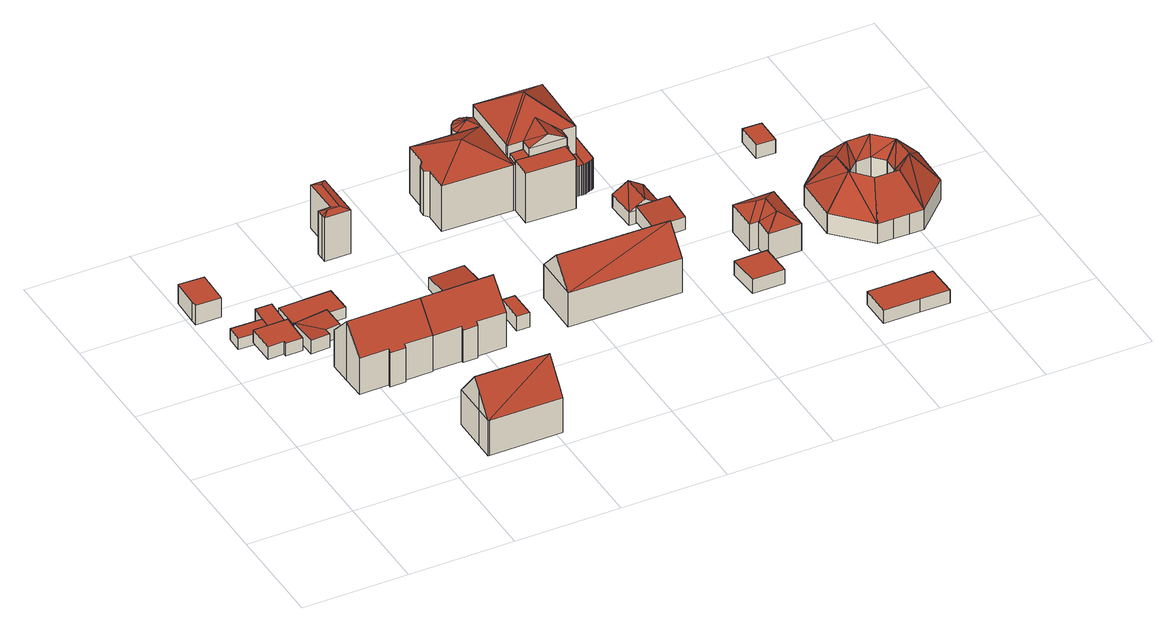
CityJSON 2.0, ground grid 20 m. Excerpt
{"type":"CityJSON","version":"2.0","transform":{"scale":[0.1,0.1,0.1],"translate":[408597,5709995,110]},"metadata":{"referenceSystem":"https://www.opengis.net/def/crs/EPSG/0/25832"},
"CityObjects":{
"building1":{"type":"Building","attributes":{"Gemeindeschluessel":"05978036","Geometrietyp2DReferenz":"3000","function":"31001_2460","roofType":"1000","measuredHeight":2.32},"geometry":[{"type":"MultiSurface","lod":"2","boundaries":[[[0,1,2,3]],[[1,4,5,2]],[[4,6,7,5]],[[6,0,3,7]],[[6,4,1,0]],[[3,2,5,7]]],"semantics":{"surfaces":[{"type":"WallSurface"},{"type":"RoofSurface"},{"type":"GroundSurface"}],"values":[0,0,0,0,1,2]}}]},
"building2":{"type":"Building","attributes":{"Gemeindeschluessel":"05978036","Geometrietyp2DReferenz":"3000","function":"31001_1310","roofType":"1000","measuredHeight":3.94},"geometry":[{"type":"MultiSurface","lod":"2","boundaries":[[[8,9,10,11]],[[9,12,13,10]],[[12,14,15,13]],[[14,16,17,15]],[[16,8,11,17]],[[16,14,12,9,8]],[[11,10,13,15,17]]],"semantics":{"surfaces":[{"type":"WallSurface"},{"type":"RoofSurface"},{"type":"GroundSurface"}],"values":[0,0,0,0,0,1,2]}}]},
"building3":{"type":"Building","attributes":{"Gemeindeschluessel":"05978036","Geometrietyp2DReferenz":"3000","function":"31001_2460","roofType":"1000","measuredHeight":2.6},"geometry":[{"type":"MultiSurface","lod":"2","boundaries":[[[18,19,20,21]],[[19,22,23,20]],[[22,24,25,23]],[[24,26,27,25]],[[26,28,29,27]],[[28,30,31,29]],[[30,18,21,31]],[[30,28,26,24,22,19,18]],[[21,20,23,25,27,29,31]]],"semantics":{"surfaces":[{"type":"WallSurface"},{"type":"RoofSurface"},{"type":"GroundSurface"}],"values":[0,0,0,0,0,0,0,1,2]}}]},
"building4":{"type":"Building","attributes":{"Gemeindeschluessel":"05978036","Geometrietyp2DReferenz":"3000","function":"31001_2460","roofType":"1000","measuredHeight":2.41},"geometry":[{"type":"MultiSurface","lod":"2","boundaries":[[[0,6,32,33]],[[6,34,35,32]],[[34,36,37,35]],[[36,38,39,37]],[[38,0,33,39]],[[38,36,34,6,0]],[[33,32,35,37,39]]],"semantics":{"surfaces":[{"type":"WallSurface"},{"type":"RoofSurface"},{"type":"GroundSurface"}],"values":[0,0,0,0,0,1,2]}}]},
"building5":{"type":"Building","attributes":{"Gemeindeschluessel":"05978036","Geometrietyp2DReferenz":"3000","function":"31001_2460"},"children":["building5-1","building5-2"]},
"building5-1":{"type":"BuildingPart","attributes":{"roofType":"2100","measuredHeight":2.76},"parents":["building5"],"geometry":[{"type":"MultiSurface","lod":"2","boundaries":[[[40,41,42,43]],[[44,45,46,47]],[[45,40,43,46]],[[45,44,41,40]],[[43,42,47,46]],[[48,44,47,42,41]]],"semantics":{"surfaces":[{"type":"WallSurface"},{"type":"RoofSurface"},{"type":"GroundSurface"},{"type":"ClosureSurface"}],"values":[0,0,0,1,2,3]}}]},
"building5-2":{"type":"BuildingPart","attributes":{"roofType":"2100","measuredHeight":2.84},"parents":["building5"],"geometry":[{"type":"MultiSurface","lod":"2","boundaries":[[[49,48,47,50]],[[51,52,53,42,41]],[[52,49,50,53]],[[52,51,48,49]],[[50,47,42,53]],[[41,48,51]],[[41,42,47,48]]],"semantics":{"surfaces":[{"type":"WallSurface"},{"type":"RoofSurface"},{"type":"GroundSurface"},{"type":"ClosureSurface"}],"values":[0,0,0,1,2,0,3]}}]},
"building6":{"type":"Building","attributes":{"Gemeindeschluessel":"05978036","Geometrietyp2DReferenz":"3000","function":"31001_1000","roofType":"3100","measuredHeight":12.21},"geometry":[{"type":"MultiSurface","lod":"2","boundaries":[[[54,55,56,57]],[[55,58,59,56]],[[58,60,61,59]],[[60,62,63,61]],[[62,64,65,63]],[[64,66,67,65]],[[66,68,69,67]],[[68,70,71,69]],[[70,72,73,71]],[[72,54,57,73]],[[68,66,64,62,60,58,55,54]],[[54,72,70,68]],[[57,56,59,61,63,65,67,69,71,73]]],"semantics":{"surfaces":[{"type":"WallSurface"},{"type":"RoofSurface"},{"type":"GroundSurface"}],"values":[0,0,0,0,0,0,0,0,0,0,1,1,2]}}]},
"building7":{"type":"Building","attributes":{"Gemeindeschluessel":"05978036","Geometrietyp2DReferenz":"3000","function":"31001_2460","roofType":"1000","measuredHeight":2.3},"geometry":[{"type":"MultiSurface","lod":"2","boundaries":[[[74,75,76,77]],[[75,78,79,76]],[[78,80,81,79]],[[80,74,77,81]],[[80,78,75,74]],[[77,76,79,81]]],"semantics":{"surfaces":[{"type":"WallSurface"},{"type":"RoofSurface"},{"type":"GroundSurface"}],"values":[0,0,0,0,1,2]}}]},
"building8":{"type":"Building","attributes":{"Gemeindeschluessel":"05978036","Geometrietyp2DReferenz":"3000","function":"31001_1000","roofType":"5000","measuredHeight":13.35},"geometry":[{"type":"MultiSurface","lod":"2","boundaries":[[[82,83,84,85]],[[83,86,87,84]],[[86,88,89,87]],[[88,90,91,89]],[[90,92,93,91]],[[92,94,95,93]],[[94,96,97,95]],[[96,98,99,97]],[[98,82,85,99]],[[100,101,102,83]],[[83,82,98,100]],[[100,103,94,101]],[[101,94,92,90,104]],[[86,102,101,104,88]],[[88,104,90]],[[94,103,96]],[[96,103,100,98]],[[83,102,86]],[[85,84,87,89,91,93,95,97,99]]],"semantics":{"surfaces":[{"type":"WallSurface"},{"type":"RoofSurface"},{"type":"GroundSurface"}],"values":[0,0,0,0,0,0,0,0,0,1,1,1,1,0,0,0,0,0,2]}}]},
"building9":{"type":"Building","attributes":{"Gemeindeschluessel":"05978036","Geometrietyp2DReferenz":"3000","function":"31001_1000","roofType":"3100","measuredHeight":12.1},"geometry":[{"type":"MultiSurface","lod":"2","boundaries":[[[105,106,107,108]],[[106,109,110,107]],[[109,111,112,110]],[[111,54,113,112]],[[54,114,115,113]],[[114,116,117,115]],[[116,118,119,117]],[[118,120,121,119]],[[120,122,123,121]],[[122,105,108,123]],[[118,116,114,54]],[[54,111,109,106,105,122,120,118]],[[108,107,110,112,113,115,117,119,121,123]]],"semantics":{"surfaces":[{"type":"WallSurface"},{"type":"RoofSurface"},{"type":"GroundSurface"}],"values":[0,0,0,0,0,0,0,0,0,0,1,1,2]}}]},
"building10":{"type":"Building","attributes":{"Gemeindeschluessel":"05978036","Geometrietyp2DReferenz":"3000","function":"31001_1000","roofType":"5000","measuredHeight":9.57},"geometry":[{"type":"MultiSurface","lod":"2","boundaries":[[[124,125,126,127]],[[125,128,129,126]],[[128,130,131,129]],[[130,132,133,131]],[[132,134,135,133]],[[134,136,137,135]],[[136,124,127,137]],[[138,139,140,134,132]],[[141,138,132,130]],[[141,130,128]],[[139,138,141,128,125]],[[140,139,125,124]],[[136,140,124]],[[140,136,134]],[[127,126,129,131,133,135,137]]],"semantics":{"surfaces":[{"type":"WallSurface"},{"type":"RoofSurface"},{"type":"GroundSurface"}],"values":[0,0,0,0,0,0,0,1,1,1,1,1,1,1,2]}}]},
"building11":{"type":"Building","attributes":{"Gemeindeschluessel":"05978036","Geometrietyp2DReferenz":"3000","function":"31001_2460","roofType":"2100","measuredHeight":2.7},"geometry":[{"type":"MultiSurface","lod":"2","boundaries":[[[142,143,144,145]],[[143,146,147,144]],[[146,148,149,147]],[[148,142,145,149]],[[148,146,143,142]],[[145,144,147,149]]],"semantics":{"surfaces":[{"type":"WallSurface"},{"type":"RoofSurface"},{"type":"GroundSurface"}],"values":[0,0,0,0,1,2]}}]},
"building12":{"type":"Building","attributes":{"Gemeindeschluessel":"05978036","Geometrietyp2DReferenz":"3000","function":"31001_2460","roofType":"1000","measuredHeight":3},"geometry":[{"type":"MultiSurface","lod":"2","boundaries":[[[150,151,152,153]],[[151,154,155,152]],[[154,156,157,155]],[[156,150,153,157]],[[156,154,151,150]],[[153,152,155,157]]],"semantics":{"surfaces":[{"type":"WallSurface"},{"type":"RoofSurface"},{"type":"GroundSurface"}],"values":[0,0,0,0,1,2]}}]},
"building13":{"type":"Building","attributes":{"Gemeindeschluessel":"05978036","Geometrietyp2DReferenz":"3000","function":"31001_1000","roofType":"3100","measuredHeight":11.97},"geometry":[{"type":"MultiSurface","lod":"2","boundaries":[[[158,159,160,161]],[[159,162,163,160]],[[162,164,165,163]],[[164,158,161,165]],[[162,159,166]],[[158,164,167]],[[159,167,166]],[[167,159,158]],[[164,166,167]],[[166,164,162]],[[161,160,163,165]]],"semantics":{"surfaces":[{"type":"WallSurface"},{"type":"RoofSurface"},{"type":"GroundSurface"}],"values":[0,0,0,0,0,0,1,1,1,1,2]}}]},
"building14":{"type":"Building","attributes":{"Gemeindeschluessel":"05978036","Geometrietyp2DReferenz":"3000","function":"31001_1000"},"children":["building14-1","building14-2","building14-3","building14-4","building14-5","building14-6","building14-7","building14-8","building14-9"]},
"building14-1":{"type":"BuildingPart","attributes":{"roofType":"5000","measuredHeight":13.87},"parents":["building14"],"geometry":[{"type":"MultiSurface","lod":"2","boundaries":[[[168,169,170]],[[171,172,173]],[[169,173,170]],[[173,169,171]],[[170,172,168]],[[172,170,173]],[[174,175,176,177]],[[178,179,171,169]],[[178,175,174,179]],[[169,168,180,176,175,178]],[[181,180,168,172]],[[181,177,176,180]],[[179,182,177,181,172,171]],[[174,177,182,179]]],"semantics":{"surfaces":[{"type":"RoofSurface"},{"type":"WallSurface"},{"type":"GroundSurface"},{"type":"ClosureSurface"}],"values":[0,1,0,0,0,0,2,1,3,3,1,3,1,3]}}]},
"building14-2":{"type":"BuildingPart","attributes":{"roofType":"1000","measuredHeight":9.47},"parents":["building14"],"geometry":[{"type":"MultiSurface","lod":"2","boundaries":[[[183,184,185,186]],[[187,184,183,188]],[[189,186,185,190]],[[186,189,188,183]],[[184,187,190,185]],[[189,190,187,188]]],"semantics":{"surfaces":[{"type":"WallSurface"},{"type":"RoofSurface"},{"type":"GroundSurface"},{"type":"ClosureSurface"}],"values":[0,1,2,3,3,3]}}]},
"building14-3":{"type":"BuildingPart","attributes":{"roofType":"3200","measuredHeight":16.28},"parents":["building14"],"geometry":[{"type":"MultiSurface","lod":"2","boundaries":[[[191,192,193,194,195]],[[192,196,197,193]],[[196,198,199,197]],[[198,200,201,199]],[[200,202,203,204,201]],[[200,198,196,192,191,205]],[[206,169,168,207,208]],[[209,206,208,205]],[[191,209,205]],[[210,202,200,205]],[[207,210,205,208]],[[190,211,212,194,193,197,199,201,204,213,214,176,175,189]],[[209,215,187,206]],[[215,211,190,187]],[[195,216,215,209,191]],[[195,194,212,216]],[[212,211,215,216]],[[217,203,202,210]],[[213,204,203,217]],[[207,218,217,210]],[[218,214,213,217]],[[187,188,219,178,169,206]],[[180,218,207,168]],[[175,176,180,168,169,178]],[[187,190,189,188]],[[189,175,178,219,188]],[[180,176,214,218]]],"semantics":{"surfaces":[{"type":"WallSurface"},{"type":"RoofSurface"},{"type":"GroundSurface"},{"type":"ClosureSurface"}],"values":[0,0,0,0,0,1,1,1,1,1,1,2,0,3,0,3,3,0,3,0,3,0,0,3,3,3,3]}}]},
"building14-4":{"type":"BuildingPart","attributes":{"roofType":"1000","measuredHeight":6.12},"parents":["building14"],"geometry":[{"type":"MultiSurface","lod":"2","boundaries":[[[220,221,222,223]],[[221,224,225,222]],[[224,226,227,225]],[[226,228,229,227]],[[228,230,231,229]],[[230,232,233,231]],[[232,234,235,233]],[[234,236,237,235]],[[236,238,239,237]],[[238,240,241,239]],[[240,242,243,241]],[[203,220,223,204]],[[203,217,218,242,240,238,236,234,232,230,228,226,224,221,220]],[[223,222,225,227,229,231,233,235,237,239,241,243,214,213,204]],[[204,213,217,203]],[[213,214,218,217]],[[214,243,242,218]]],"semantics":{"surfaces":[{"type":"WallSurface"},{"type":"RoofSurface"},{"type":"GroundSurface"},{"type":"ClosureSurface"}],"values":[0,0,0,0,0,0,0,0,0,0,0,0,1,2,3,3,3]}}]},
"building14-5":{"type":"BuildingPart","attributes":{"roofType":"3500","measuredHeight":10.81},"parents":["building14"],"geometry":[{"type":"MultiSurface","lod":"2","boundaries":[[[244,245,246,247]],[[245,248,249,246]],[[248,250,251,249]],[[250,252,253,251]],[[252,254,255,253]],[[254,256,257,255]],[[256,195,194,257]],[[245,244,258]],[[248,245,258]],[[250,248,258]],[[252,250,258]],[[254,252,258]],[[256,254,258]],[[195,256,258]],[[216,195,258]],[[244,216,258]],[[247,246,249,251,253,255,257,194,212]],[[212,194,195,216]],[[216,244,247,212]]],"semantics":{"surfaces":[{"type":"WallSurface"},{"type":"RoofSurface"},{"type":"GroundSurface"},{"type":"ClosureSurface"}],"values":[0,0,0,0,0,0,0,1,1,1,1,1,1,1,1,1,2,3,3]}}]},
"building14-6":{"type":"BuildingPart","attributes":{"roofType":"3500","measuredHeight":12.81},"parents":["building14"],"geometry":[{"type":"MultiSurface","lod":"2","boundaries":[[[259,260,261,262]],[[260,263,264,261]],[[263,265,266,264]],[[265,267,268,266]],[[267,269,270,268]],[[269,244,247,270]],[[184,259,262,185]],[[259,184,271]],[[269,267,265,263,260,259,271]],[[216,244,269,271]],[[184,187,215,216,271]],[[262,261,264,266,268,270,247,212,211,190,185]],[[244,216,212,247]],[[184,185,190,187]],[[190,211,215,187]],[[211,212,216,215]]],"semantics":{"surfaces":[{"type":"WallSurface"},{"type":"RoofSurface"},{"type":"GroundSurface"},{"type":"ClosureSurface"}],"values":[0,0,0,0,0,0,0,1,1,1,1,2,3,3,3,3]}}]},
"building14-7":{"type":"BuildingPart","attributes":{"roofType":"1000","measuredHeight":10.29},"parents":["building14"],"geometry":[{"type":"MultiSurface","lod":"2","boundaries":[[[272,273,186,274]],[[275,276,277,278,279]],[[276,280,281,277]],[[280,282,283,281]],[[282,272,274,283]],[[282,280,276,275,182,179,273,272]],[[274,186,174,177,278,277,281,283]],[[177,174,179,182,181]],[[174,186,273,179]],[[279,181,182,275]],[[279,278,177,181]]],"semantics":{"surfaces":[{"type":"WallSurface"},{"type":"RoofSurface"},{"type":"GroundSurface"},{"type":"ClosureSurface"}],"values":[0,0,0,0,0,1,2,3,3,0,3]}}]},
"building14-8":{"type":"BuildingPart","attributes":{"roofType":"1000","measuredHeight":10.29},"parents":["building14"],"geometry":[{"type":"MultiSurface","lod":"2","boundaries":[[[273,183,186]],[[219,273,179,178]],[[175,174,186,189]],[[174,175,178,179]],[[179,273,186,174]],[[188,183,273,219]],[[188,189,186,183]],[[189,188,219,178,175]]],"semantics":{"surfaces":[{"type":"WallSurface"},{"type":"RoofSurface"},{"type":"GroundSurface"},{"type":"ClosureSurface"}],"values":[0,1,2,3,3,0,3,3]}}]},
"building14-9":{"type":"BuildingPart","attributes":{"roofType":"1000","measuredHeight":6.12},"parents":["building14"],"geometry":[{"type":"MultiSurface","lod":"2","boundaries":[[[242,284,285,243]],[[284,286,287,285]],[[286,288,289,287]],[[288,290,291,289]],[[290,292,293,291]],[[292,294,295,293]],[[294,296,297,295]],[[296,298,299,297]],[[298,300,301,299]],[[300,302,303,301]],[[302,279,278,303]],[[279,302,300,298,296,294,292,290,288,286,284,242,218,180,181]],[[177,176,214,243,285,287,289,291,293,295,297,299,301,303,278]],[[176,177,181,180]],[[176,180,218,214]],[[218,242,243,214]],[[177,278,279,181]]],"semantics":{"surfaces":[{"type":"WallSurface"},{"type":"RoofSurface"},{"type":"GroundSurface"},{"type":"ClosureSurface"}],"values":[0,0,0,0,0,0,0,0,0,0,0,1,2,3,3,3,3]}}]},
"building15":{"type":"Building","attributes":{"Gemeindeschluessel":"05978036","Geometrietyp2DReferenz":"3000","function":"31001_2460","roofType":"2100","measuredHeight":3.26},"geometry":[{"type":"MultiSurface","lod":"2","boundaries":[[[304,305,306,307]],[[305,308,309,306]],[[308,310,311,309]],[[310,312,313,311]],[[312,314,315,313]],[[314,304,307,315]],[[314,312,310,308,305,304]],[[307,306,309,311,313,315]]],"semantics":{"surfaces":[{"type":"WallSurface"},{"type":"RoofSurface"},{"type":"GroundSurface"}],"values":[0,0,0,0,0,0,1,2]}}]},
"building16":{"type":"Building","attributes":{"Gemeindeschluessel":"05978036","Geometrietyp2DReferenz":"3000","function":"31001_2460","roofType":"5000","measuredHeight":4.41},"geometry":[{"type":"MultiSurface","lod":"2","boundaries":[[[316,317,318,319]],[[317,320,321,318]],[[320,322,323,321]],[[322,324,325,323]],[[324,316,319,325]],[[326,320,317]],[[317,327,326]],[[324,305,326,327]],[[327,316,324]],[[322,305,324]],[[320,326,305,322]],[[316,327,317]],[[319,318,321,323,325]]],"semantics":{"surfaces":[{"type":"WallSurface"},{"type":"RoofSurface"},{"type":"GroundSurface"}],"values":[0,0,0,0,0,1,1,1,1,0,0,0,2]}}]},
"building17":{"type":"Building","attributes":{"Gemeindeschluessel":"05978036","Geometrietyp2DReferenz":"3000","function":"31001_2460","roofType":"1000","measuredHeight":2.87},"geometry":[{"type":"MultiSurface","lod":"2","boundaries":[[[328,329,330,331]],[[329,332,333,330]],[[332,334,335,333]],[[334,328,331,335]],[[334,332,329,328]],[[331,330,333,335]]],"semantics":{"surfaces":[{"type":"WallSurface"},{"type":"RoofSurface"},{"type":"GroundSurface"}],"values":[0,0,0,0,1,2]}}]},
"building18":{"type":"Building","attributes":{"Gemeindeschluessel":"05978036","Geometrietyp2DReferenz":"3000","function":"31001_1000","roofType":"5000","measuredHeight":7.32},"geometry":[{"type":"MultiSurface","lod":"2","boundaries":[[[336,337,338,339]],[[337,340,341,338]],[[340,342,343,341]],[[342,344,345,343]],[[344,346,347,345]],[[346,336,339,347]],[[348,349,346,344]],[[344,350,348]],[[350,344,342]],[[350,342,340]],[[348,350,340,337]],[[349,348,337,336]],[[349,336,346]],[[339,338,341,343,345,347]]],"semantics":{"surfaces":[{"type":"WallSurface"},{"type":"RoofSurface"},{"type":"GroundSurface"}],"values":[0,0,0,0,0,0,1,1,1,1,1,1,1,2]}}]},
"building19":{"type":"Building","attributes":{"Gemeindeschluessel":"05978036","Geometrietyp2DReferenz":"3000","function":"31001_2460","roofType":"1000","measuredHeight":2.67},"geometry":[{"type":"MultiSurface","lod":"2","boundaries":[[[351,352,353,354]],[[352,355,356,353]],[[355,357,358,356]],[[357,359,360,358]],[[359,351,354,360]],[[359,357,355,352,351]],[[354,353,356,358,360]]],"semantics":{"surfaces":[{"type":"WallSurface"},{"type":"RoofSurface"},{"type":"GroundSurface"}],"values":[0,0,0,0,0,1,2]}}]},
"building20":{"type":"Building","attributes":{"Gemeindeschluessel":"05978036","Geometrietyp2DReferenz":"3000","function":"51009_1610","roofType":"1000","measuredHeight":2.73},"geometry":[{"type":"MultiSurface","lod":"2","boundaries":[[[361,362,363,364]],[[362,365,366,363]],[[365,367,368,366]],[[367,361,364,368]],[[367,365,362,361]],[[364,363,366,368]]],"semantics":{"surfaces":[{"type":"WallSurface"},{"type":"RoofSurface"},{"type":"GroundSurface"}],"values":[0,0,0,0,1,2]}}]},
"building21":{"type":"Building","attributes":{"Gemeindeschluessel":"05978036","Geometrietyp2DReferenz":"3000","function":"31001_1000"},"children":["building21-1","building21-2","building21-3","building21-4","building21-5","building21-6","building21-7","building21-8","building21-9"]},
"building21-1":{"type":"BuildingPart","attributes":{"roofType":"3100","measuredHeight":9.91},"parents":["building21"],"geometry":[{"type":"MultiSurface","lod":"2","boundaries":[[[369,370,371,372]],[[373,374,375,376]],[[369,377,370]],[[377,369,378]],[[374,377,378]],[[377,374,373]],[[372,371,376,375]],[[370,373,376,371]],[[374,369,372,375]],[[373,370,377]],[[369,374,378]]],"semantics":{"surfaces":[{"type":"WallSurface"},{"type":"RoofSurface"},{"type":"GroundSurface"},{"type":"ClosureSurface"}],"values":[0,0,1,1,1,1,2,3,3,3,3]}}]},
"building21-2":{"type":"BuildingPart","attributes":{"roofType":"3100","measuredHeight":9.91},"parents":["building21"],"geometry":[{"type":"MultiSurface","lod":"2","boundaries":[[[379,380,381,382]],[[383,384,385,386]],[[380,387,388]],[[387,380,379]],[[384,388,387]],[[388,384,383]],[[382,381,386,385]],[[380,383,386,381]],[[384,379,382,385]],[[383,380,388]],[[379,384,387]]],"semantics":{"surfaces":[{"type":"WallSurface"},{"type":"RoofSurface"},{"type":"GroundSurface"},{"type":"ClosureSurface"}],"values":[0,0,1,1,1,1,2,3,3,3,3]}}]},
"building21-3":{"type":"BuildingPart","attributes":{"roofType":"3100","measuredHeight":9.91},"parents":["building21"],"geometry":[{"type":"MultiSurface","lod":"2","boundaries":[[[389,390,391,392]],[[393,394,395,396]],[[394,397,398,399,395]],[[400,401,402]],[[402,403,404,405,400]],[[390,389,401]],[[401,400,390]],[[393,405,404,394]],[[394,404,403,397]],[[397,403,402,406]],[[407,392,391,408,396,395,399]],[[392,407,409,406,389]],[[408,391,390,410]],[[396,408,410,393]],[[409,398,397,406]],[[409,407,399,398]],[[400,410,390]],[[410,400,405,393]],[[406,402,389]],[[402,401,389]]],"semantics":{"surfaces":[{"type":"WallSurface"},{"type":"RoofSurface"},{"type":"GroundSurface"},{"type":"ClosureSurface"}],"values":[0,0,0,1,1,1,1,0,0,0,2,3,3,3,0,3,3,3,3,3]}}]},
"building21-4":{"type":"BuildingPart","attributes":{"roofType":"3100","measuredHeight":9.91},"parents":["building21"],"geometry":[{"type":"MultiSurface","lod":"2","boundaries":[[[370,389,392,371]],[[401,370,377]],[[370,401,389]],[[402,377,373]],[[377,402,401]],[[371,392,407,376]],[[406,409,407,392,389]],[[406,389,402]],[[411,409,406,402,373]],[[411,376,407,409]],[[373,370,371,376,411]],[[402,389,401]],[[370,373,377]]],"semantics":{"surfaces":[{"type":"WallSurface"},{"type":"RoofSurface"},{"type":"GroundSurface"},{"type":"ClosureSurface"}],"values":[0,1,1,1,1,2,3,3,0,3,3,3,3]}}]},
"building21-5":{"type":"BuildingPart","attributes":{"roofType":"3100","measuredHeight":9.91},"parents":["building21"],"geometry":[{"type":"MultiSurface","lod":"2","boundaries":[[[412,413,391,390]],[[412,414,415,413]],[[414,416,417,415]],[[405,393,396,418,419]],[[420,421,416,414,412,390,400]],[[400,405,419,420]],[[408,391,413,415,417,422,418,396]],[[390,391,408,410]],[[390,410,400]],[[422,417,416,421,423]],[[423,421,420]],[[419,418,422,423]],[[419,423,420]],[[396,393,410,408]],[[410,393,405,400]]],"semantics":{"surfaces":[{"type":"WallSurface"},{"type":"RoofSurface"},{"type":"GroundSurface"},{"type":"ClosureSurface"}],"values":[0,0,0,0,1,1,2,3,3,3,3,3,3,3,3]}}]},
"building21-6":{"type":"BuildingPart","attributes":{"roofType":"3100","measuredHeight":9.91},"parents":["building21"],"geometry":[{"type":"MultiSurface","lod":"2","boundaries":[[[424,425,417,416]],[[426,419,418,427]],[[428,416,420]],[[416,428,424]],[[428,419,426]],[[419,428,420]],[[417,425,427,418,422]],[[424,426,427,425]],[[421,416,417,422,423]],[[423,422,418,419]],[[426,424,428]],[[421,420,416]],[[423,420,421]],[[419,420,423]]],"semantics":{"surfaces":[{"type":"WallSurface"},{"type":"RoofSurface"},{"type":"GroundSurface"},{"type":"ClosureSurface"}],"values":[0,0,1,1,1,1,2,3,3,3,3,0,3,3]}}]},
"building21-7":{"type":"BuildingPart","attributes":{"roofType":"3100","measuredHeight":9.91},"parents":["building21"],"geometry":[{"type":"MultiSurface","lod":"2","boundaries":[[[424,379,382,425]],[[384,426,427,385]],[[379,428,387]],[[428,379,424]],[[387,426,384]],[[426,387,428]],[[425,382,385,427]],[[379,384,385,382]],[[426,424,425,427]],[[384,379,387]],[[424,426,428]]],"semantics":{"surfaces":[{"type":"WallSurface"},{"type":"RoofSurface"},{"type":"GroundSurface"},{"type":"ClosureSurface"}],"values":[0,0,1,1,1,1,2,3,3,3,3]}}]},
"building21-8":{"type":"BuildingPart","attributes":{"roofType":"1000","measuredHeight":3.31},"parents":["building21"],"geometry":[{"type":"MultiSurface","lod":"2","boundaries":[[[398,409,407,399]],[[409,411,376,407]],[[411,409,398,409]],[[407,399,407,376]]],"semantics":{"surfaces":[{"type":"WallSurface"},{"type":"RoofSurface"},{"type":"GroundSurface"}],"values":[0,0,1,2]}}]},
"building21-9":{"type":"BuildingPart","attributes":{"roofType":"3100","measuredHeight":9.91},"parents":["building21"],"geometry":[{"type":"MultiSurface","lod":"2","boundaries":[[[374,383,386,375]],[[369,388,378]],[[388,369,380]],[[383,378,388]],[[378,383,374]],[[381,372,375,386]],[[380,369,372,381]],[[383,380,381,386]],[[374,369,378]],[[380,383,388]],[[369,374,375,372]]],"semantics":{"surfaces":[{"type":"WallSurface"},{"type":"RoofSurface"},{"type":"GroundSurface"},{"type":"ClosureSurface"}],"values":[0,1,1,1,1,2,0,3,3,3,3]}}]}
},
"vertices":[
[94,475,39],[35,477,39],[35,477,16],[94,475,16],[36,508,39],[36,508,16],[96,507,39],[96,507,16],
[6,575,53],[6,587,53],[6,587,13],[6,575,13],[8,641,53],[8,641,13],[56,639,53],[56,639,13],[54,574,53],[54,574,13],
[91,414,51],[91,420,51],[91,420,25],[91,414,25],[61,419,51],[61,419,25],[61,473,51],[61,473,25],[126,473,51],[126,473,25],[125,461,51],[125,461,25],[123,414,51],[123,414,25],
[96,507,15],[94,475,15],[98,537,39],[98,537,15],[129,537,39],[129,537,15],[126,473,39],[126,473,15],
[194,416,55],[166,415,53],[166,415,27],[194,416,27],[129,458,51],[193,461,55],[193,461,27],[129,458,27],[129,458,52],
[130,397,55],[130,397,27],[166,415,54],[166,399,55],[166,399,27],
[287,305,150],[287,260,102],[287,260,27],[287,305,27],[234,260,102],[234,260,27],[234,255,97],[234,255,27],[204,255,97],[204,255,27],[204,260,102],[204,260,27],[149,259,102],[149,259,27],[148,304,150],[148,304,27],[148,349,102],[148,349,27],[287,350,102],[287,350,27],
[231,466,44],[131,464,44],[131,464,21],[231,466,21],[131,516,44],[131,516,21],[230,518,44],[230,518,21],
[259,103,102],[398,103,102],[398,103,30],[259,103,30],[398,78,102],[398,78,30],[398,18,102],[398,18,30],[398,5,102],[398,5,30],[261,5,102],[261,5,30],[258,5,102],[258,5,30],[258,38,102],[258,38,30],[258,103,102],[258,103,30],[258,53,163],[398,52,163],[398,78,132],[258,38,144],[398,18,119],
[370,256,96],[342,256,96],[342,256,29],[370,256,29],[342,260,101],[342,260,29],[287,260,101],[287,260,29],[287,305,29],[287,350,101],[287,350,29],[425,350,101],[425,350,29],[425,306,150],[425,306,29],[426,261,101],[426,261,29],[370,261,101],[370,261,29],
[276,650,107],[298,650,107],[298,650,17],[276,650,17],[298,720,107],[298,720,17],[325,720,107],[325,720,17],[325,627,107],[325,627,17],[276,627,107],[276,627,17],[276,636,107],[276,636,17],[311,640,112],[309,638,112],[288,639,112],[312,706,112],
[455,468,52],[456,412,56],[456,412,28],[455,468,28],[388,411,56],[388,411,28],[387,466,52],[387,466,28],
[463,347,58],[487,347,58],[487,347,28],[463,347,28],[487,294,58],[487,294,28],[463,294,58],[463,294,28],
[757,261,98],[544,264,98],[544,264,28],[757,261,28],[545,354,98],[545,354,28],[758,350,98],[758,350,28],[545,309,147],[758,306,147],
[726,637,128],[656,639,128],[693,702,147],[655,616,128],[725,614,128],[690,615,147],[655,616,8],[656,639,8],[726,637,8],[725,614,8],[656,639,111],[655,616,111],[726,637,70],[725,614,70],[725,614,111],
[629,617,103],[626,617,103],[626,617,8],[629,617,8],[627,639,103],[630,639,103],[630,639,8],[627,639,8],
[629,767,128],[632,767,128],[632,767,8],[629,767,8],[629,767,103],[632,774,123],[632,774,8],[757,770,123],[757,770,8],[757,764,128],[757,764,8],[756,721,128],[756,721,70],[756,721,8],[693,709,171],[627,639,128],[753,636,128],[693,702,171],[627,645,128],[753,642,128],[627,645,8],[628,738,8],[753,642,8],[753,636,8],[627,645,103],[628,738,103],[753,642,70],[753,636,70],[630,639,111],
[776,721,70],[773,612,70],[773,612,8],[776,721,8],[772,612,70],[772,612,8],[772,610,70],[772,610,8],[771,610,70],[771,610,8],[768,608,70],[768,608,8],[765,607,70],[765,607,8],[763,606,70],[763,606,8],[760,605,70],[760,605,8],[757,604,70],[757,604,8],[754,603,70],[754,603,8],[752,603,70],[752,603,8],
[584,739,103],[581,751,103],[581,751,8],[584,739,8],[585,763,103],[585,763,8],[594,772,103],[594,772,8],[607,775,103],[607,775,8],[619,771,103],[619,771,8],[623,768,103],[623,768,8],[607,748,117],
[493,621,103],[494,666,103],[494,666,8],[493,621,8],[487,674,100],[487,674,8],[488,689,100],[488,689,8],[495,696,103],[495,696,8],[496,741,103],[496,741,8],[561,679,137],
[628,577,111],[629,617,111],[628,577,8],[725,608,111],[723,609,111],[723,609,8],[725,608,8],[725,608,70],[722,609,111],[722,609,8],[721,574,111],[721,574,8],
[751,603,70],[751,603,8],[748,603,70],[748,603,8],[747,603,70],[747,603,8],[743,603,70],[743,603,8],[740,603,70],[740,603,8],[737,604,70],[737,604,8],[734,604,70],[734,604,8],[731,605,70],[731,605,8],[729,606,70],[729,606,8],[726,608,70],[726,608,8],
[782,415,52],[781,473,58],[781,473,26],[782,415,26],[826,473,58],[826,473,26],[838,474,58],[838,474,26],[844,473,58],[844,473,26],[844,416,52],[844,416,26],
[767,531,50],[825,531,50],[825,531,23],[767,531,23],[826,473,50],[826,473,23],[781,473,50],[781,473,23],[768,473,50],[768,473,23],[798,473,68],[797,531,68],
[856,263,58],[918,264,58],[918,264,29],[856,263,29],[919,203,58],[919,203,29],[859,203,58],[859,203,29],
[907,367,88],[985,368,88],[985,368,32],[907,367,32],[985,268,88],[985,268,32],[923,267,88],[923,267,32],[924,306,88],[924,306,32],[907,306,88],[907,306,32],[954,337,105],[937,337,105],[954,298,105],
[1012,24,59],[1012,84,59],[1012,84,32],[1012,24,32],[1135,83,59],[1135,83,32],[1136,23,59],[1136,23,32],[1080,24,59],[1080,24,32],
[1045,595,48],[1081,594,48],[1081,594,20],[1045,595,20],[1080,543,48],[1080,543,20],[1044,544,48],[1044,544,20],
[1198,435,73],[1258,371,73],[1258,371,32],[1198,435,32],[1186,344,99],[1166,365,99],[1166,365,32],[1186,344,32],[1207,352,131],[1175,385,131],
[1047,377,73],[1110,437,73],[1110,437,32],[1047,377,32],[1138,365,99],[1117,345,99],[1117,345,32],[1138,365,32],[1096,355,131],[1130,385,131],
[1256,285,73],[1193,225,73],[1193,225,32],[1256,285,32],[1162,296,73],[1165,296,73],[1165,296,32],[1162,296,32],[1184,314,73],[1184,314,65],[1184,314,32],[1172,273,131],[1207,306,131],[1185,315,99],[1184,314,99],[1165,296,102],[1162,296,99],[1185,315,73],[1185,315,32],[1172,273,32],[1185,315,65],[1172,273,73],
[1186,344,65],
[1166,225,73],[1166,225,32],[1136,226,73],[1136,226,32],[1106,226,73],[1106,226,32],[1136,296,32],[1136,296,99],[1126,274,131],[1106,227,73],[1126,274,32],[1126,274,91],
[1045,290,73],[1045,290,32],[1116,317,99],[1116,317,32],[1095,309,131]
]}
